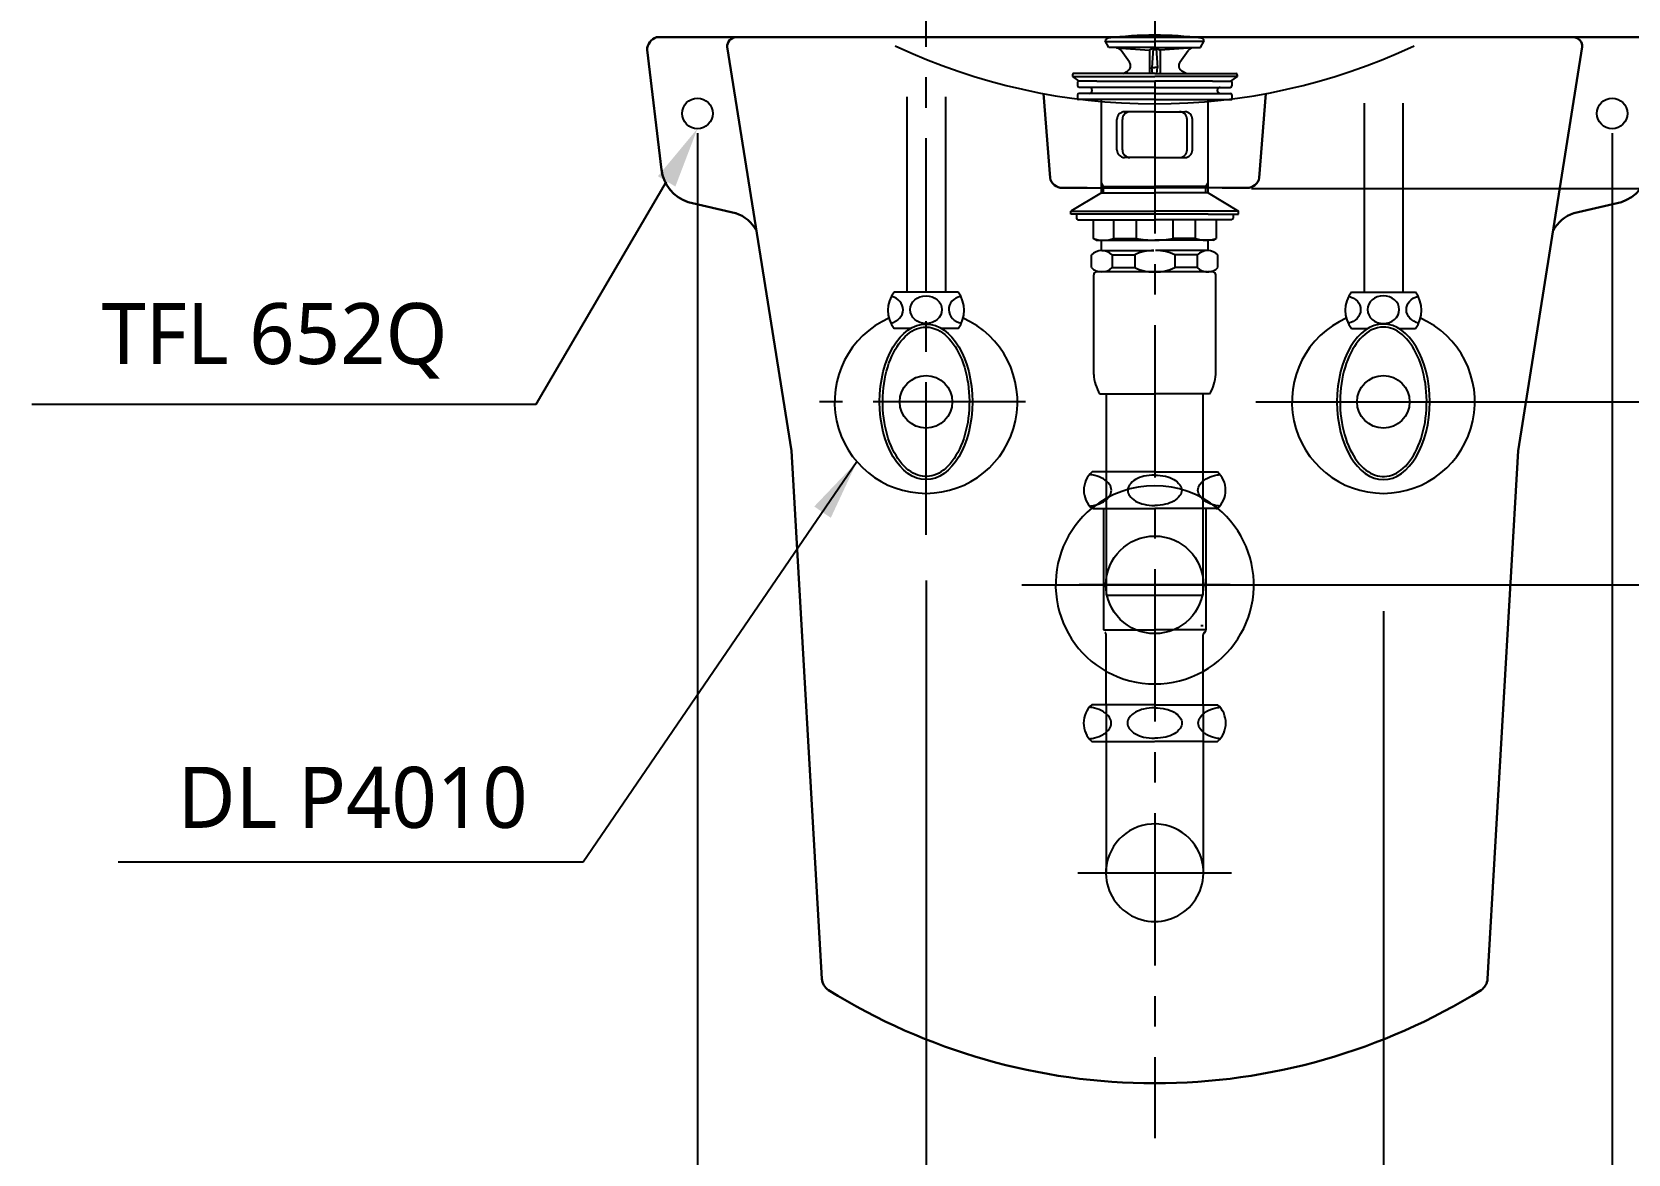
# Model space of a CAD drawing. Extents: x 4190 to 7290, y -51 to 2049.
# Drawn here: x 5021 to 5545, y 322 to 690 of the extents above; entities that cross this region are included whole.
import ezdxf

# ---------------------------------------------------------------- set-up
doc = ezdxf.new("R2010")
doc.units = 0
doc.header["$LTSCALE"] = 20
doc.header["$MEASUREMENT"] = 0
doc.linetypes.add('CENTER', pattern=[2, 1.25, -0.25, 0.25, -0.25])
doc.layers.get('0').update_dxf_attribs({"linetype": 'CONTINUOUS'})
doc.layers.get('DEFPOINTS').update_dxf_attribs({"linetype": 'CONTINUOUS'})
for name, color, linetype in [('1', 7, 'CONTINUOUS'), ('3', 3, 'CONTINUOUS'), ('4', 4, 'CONTINUOUS'), ('6', 6, 'CONTINUOUS'), ('7', 7, 'CONTINUOUS'), ('CENTER', 2, 'CENTER')]:
    doc.layers.add(name, color=color, linetype=linetype)
doc.layers.add('c', color=4, linetype='CONTINUOUS', lineweight=30)
doc.styles.get("Standard").update_dxf_attribs({"font": ''})
doc.styles.get('Standard').set_extended_font_data('NanumGothic')
doc.dimstyles.get("Standard").update_dxf_attribs({"dimtxt": 20, "dimasz": 20, "dimexe": 2.5, "dimexo": 1.5, "dimgap": 10, "dimtad": 1, "dimdec": 0, "dimzin": 0, "dimdsep": 46, "dimtxsty": 'Standard', "dimcen": 0, "dimclrd": 3, "dimclre": 3, "dimclrt": 2, "dimadec": 0, "dimazin": 0, "dimtfac": 1, "dimtdec": 0, "dimtmove": 0, "dimatfit": 3, "dimfxl": 0, "dimtolj": 1, "dimtzin": 0, "dimarcsym": 0})

# ---------------------------------------------------------------- blocks, each defined once
blk = doc.blocks.new('*D44')
at = {"color": 3, "lineweight": -2}
for p, q in [((5740.03, 818.63), (5799, 818.63)), ((5796.5, 798.63), (5796.5, 683.63)), ((5796.5, 528.63), (5796.5, 643.63)), ((5345.96, 508.63), (5799, 508.63))]:
    blk.add_line(p, q, dxfattribs=at)
at = {"color": 3}
for points in [[(5793.17, 798.63), (5799.84, 798.63), (5796.5, 818.63)], [(5793.17, 528.63), (5799.84, 528.63), (5796.5, 508.63)]]:
    blk.add_solid(points, dxfattribs=at)
at = {"layer": 'DEFPOINTS', "color": 0}
for p in [(5738.53, 818.63), (5796.5, 818.63), (5344.46, 508.63)]:
    blk.add_point(p, dxfattribs=at)
at = {"color": 2, "insert": (5796.5, 663.63), "char_height": 20, "attachment_point": 5}
blk.add_mtext('\\A1;310', dxfattribs=at)
blk = doc.blocks.new('*D45')
at = {"color": 3, "lineweight": -2}
for p, q in [((5685.94, 818.63), (5738.53, 818.63)), ((5736.03, 798.63), (5736.03, 713.63)), ((5736.03, 588.63), (5736.03, 673.63)), ((5422.73, 568.63), (5738.53, 568.63))]:
    blk.add_line(p, q, dxfattribs=at)
at = {"color": 3}
for points in [[(5732.7, 798.63), (5739.36, 798.63), (5736.03, 818.63)], [(5732.7, 588.63), (5739.36, 588.63), (5736.03, 568.63)]]:
    blk.add_solid(points, dxfattribs=at)
at = {"layer": 'DEFPOINTS', "color": 0}
for p in [(5684.44, 818.63), (5421.23, 568.63), (5736.03, 568.63)]:
    blk.add_point(p, dxfattribs=at)
at = {"color": 2, "insert": (5736.03, 693.63), "char_height": 20, "attachment_point": 5}
blk.add_mtext('\\A1;250', dxfattribs=at)
blk = doc.blocks.new('*D46')
at = {"layer": '1', "color": 3, "lineweight": -2}
for p, q in [((5314.52, 510.03), (5314.52, 205.6)), ((5464.52, 500.03), (5464.52, 205.6)), ((5334.52, 225.6), (5444.52, 225.6))]:
    blk.add_line(p, q, dxfattribs=at)
at = {"layer": '1', "color": 3}
for points in [[(5334.52, 228.93), (5334.52, 222.26), (5314.52, 225.6)], [(5444.52, 228.93), (5444.52, 222.26), (5464.52, 225.6)]]:
    blk.add_solid(points, dxfattribs=at)
at = {"layer": 'DEFPOINTS', "color": 0}
for p in [(5314.52, 510.03), (5464.52, 500.03), (5464.52, 225.6)]:
    blk.add_point(p, dxfattribs=at)
at = {"layer": '1', "color": 2, "insert": (5389.52, 245.6), "char_height": 20, "attachment_point": 5}
blk.add_mtext('\\A1;150', dxfattribs=at)
blk = doc.blocks.new('*D47')
at = {"color": 3, "lineweight": -2}
for p, q in [((5239.54, 656.67), (5239.54, 166.7)), ((5539.54, 656.67), (5539.54, 166.7)), ((5259.54, 169.2), (5519.54, 169.2))]:
    blk.add_line(p, q, dxfattribs=at)
at = {"color": 3}
for points in [[(5259.54, 172.53), (5259.54, 165.86), (5239.54, 169.2)], [(5519.54, 172.53), (5519.54, 165.86), (5539.54, 169.2)]]:
    blk.add_solid(points, dxfattribs=at)
at = {"layer": 'DEFPOINTS', "color": 0}
for p in [(5239.54, 658.17), (5539.54, 658.17), (5539.54, 169.2)]:
    blk.add_point(p, dxfattribs=at)
at = {"color": 2, "insert": (5389.54, 189.2), "char_height": 20, "attachment_point": 5}
blk.add_mtext('\\A1;300', dxfattribs=at)
blk = doc.blocks.new('*D41')
at = {"color": 3, "lineweight": -2}
for p, q in [((5633.39, 818.63), (5689.15, 818.63)), ((5686.65, 798.63), (5686.65, 748.6)), ((5686.65, 658.57), (5686.65, 708.6)), ((5421.24, 638.57), (5689.15, 638.57))]:
    blk.add_line(p, q, dxfattribs=at)
at = {"color": 3}
for points in [[(5683.32, 798.63), (5689.98, 798.63), (5686.65, 818.63)], [(5683.32, 658.57), (5689.98, 658.57), (5686.65, 638.57)]]:
    blk.add_solid(points, dxfattribs=at)
at = {"layer": 'DEFPOINTS', "color": 0}
for p in [(5631.89, 818.63), (5686.65, 818.63), (5419.74, 638.57)]:
    blk.add_point(p, dxfattribs=at)
at = {"color": 2, "insert": (5686.65, 728.6), "char_height": 20, "attachment_point": 5}
blk.add_mtext('\\A1;180', dxfattribs=at)
blk = doc.blocks.new('*D42')
at = {"color": 3, "lineweight": -2}
for p, q in [((5422.73, 568.63), (5738.53, 568.63)), ((5736.03, 548.63), (5736.03, 333.63)), ((5736.03, 78.63), (5736.03, 293.63)), ((5646.51, 58.63), (5738.53, 58.63))]:
    blk.add_line(p, q, dxfattribs=at)
at = {"color": 3}
for points in [[(5732.7, 548.63), (5739.36, 548.63), (5736.03, 568.63)], [(5732.7, 78.63), (5739.36, 78.63), (5736.03, 58.63)]]:
    blk.add_solid(points, dxfattribs=at)
at = {"layer": 'DEFPOINTS', "color": 0}
for p in [(5421.23, 568.63), (5645.01, 58.63), (5736.03, 58.63)]:
    blk.add_point(p, dxfattribs=at)
at = {"color": 2, "insert": (5736.03, 313.63), "char_height": 20, "attachment_point": 5}
blk.add_mtext('\\A1;510', dxfattribs=at)
blk = doc.blocks.new('A$C5AAF52AF')
at = {"color": 7}
for centre in [(16.5, 317.93), (316.5, 317.93)]:
    blk.add_circle(centre, 5, dxfattribs=at)
at = {"layer": 'c', "color": 7}
for p, q in [((29.16, 342.89), (3.11, 342.89)), ((29.16, 342.89), (166.5, 342.89)), ((303.83, 342.89), (166.5, 342.89)), ((303.83, 342.89), (329.88, 342.89)), ((0, 338.74), (4.75, 299.46)), ((47.31, 207.33), (26.27, 339.72)), ((285.68, 207.33), (306.72, 339.72)), ((332.99, 338.74), (328.24, 299.46)), ((13.45, 288.89), (29.03, 285.25)), ((319.55, 288.89), (303.96, 285.25)), ((47.31, 207.33), (57.34, 34.27)), ((285.68, 207.33), (275.65, 34.27))]:
    blk.add_line(p, q, dxfattribs=at)
for centre, radius, start, end in [((4.37, 338.71), 4.37, 106.6795, 179.5638), ((29.21, 339.95), 2.94, 90.8888, 184.5014), ((303.78, 339.95), 2.94, 355.4986, 89.1112), ((328.62, 338.71), 4.37, 0.4362, 73.3205), ((17.42, 301.02), 12.77, 186.7578, 251.8524), ((315.57, 301.02), 12.77, 288.1476, 353.2422), ((25.26, 273.82), 12.04, 28.5766, 71.7071), ((307.74, 273.82), 12.04, 108.2929, 151.4234), ((62.18, 34.55), 4.84, 183.3192, 236.1509), ((270.81, 34.55), 4.84, 303.8491, 356.6808), ((166.5, 202.82), 202.82, 238.1541, 270), ((166.5, 202.82), 202.82, 270, 301.8459)]:
    blk.add_arc(centre, radius, start, end, dxfattribs=at)

msp = doc.modelspace()

# ---------------------------------------------------------------- linework, layer by layer
at = {"color": 7}
for p, q in [((5367.31463, 638.74577), (5389.50594, 638.74577)), ((5411.69725, 638.74577), (5389.50594, 638.74577)), ((5419.58748, 638.74853), (5419.58728, 638.74577))]:
    msp.add_line(p, q, dxfattribs=at)
msp.add_arc((5389.50594, 866.32978), 200, 244.8300433, 295.1699567)
at = {"layer": '1', "color": 3}
for p, q in [((5186.66648, 567.85511), (5229.43845, 640.90941)), ((5021.27007, 567.85511), (5186.66648, 567.85511))]:
    msp.add_line(p, q, dxfattribs=at)
msp.add_solid([(5226.56188, 642.59359), (5232.31502, 639.22523), (5239.54352, 658.16883)], dxfattribs=at)
at = {"layer": '3'}
for p, q in [((5374.52005, 684.82933), (5373.28873, 686.96204)), ((5373.40527, 686.76018), (5389.52005, 686.76018)), ((5405.63483, 686.76018), (5389.52005, 686.76018)), ((5404.52005, 684.82933), (5405.75137, 686.96204)), ((5389.52005, 684.82933), (5374.52005, 684.82933)), ((5377.03533, 684.64503), (5387.77005, 683.94366)), ((5381.24539, 679.95003), (5378.52718, 683.803)), ((5389.52005, 684.82933), (5387.77005, 683.94366)), ((5387.77005, 683.94366), (5387.77005, 676.22933)), ((5389.00237, 684.56733), (5388.57005, 678.15945)), ((5389.52005, 684.82933), (5404.52005, 684.82933)), ((5389.52005, 684.82933), (5391.27005, 683.94366)), ((5390.03773, 684.56733), (5390.47005, 678.15945)), ((5402.00478, 684.64503), (5391.27005, 683.94366)), ((5391.27005, 683.94366), (5391.27005, 676.22933)), ((5397.79471, 679.95003), (5400.51292, 683.803)), ((5362.52005, 675.82933), (5362.52005, 675.22933)), ((5372.22005, 676.22933), (5362.92005, 676.22933)), ((5389.52005, 676.22933), (5372.22005, 676.22933)), ((5379.16363, 676.22933), (5380.61115, 677.06505)), ((5388.77315, 676.22933), (5388.57005, 678.18365)), ((5388.57005, 678.18365), (5389.52005, 678.18365)), ((5390.47005, 678.18365), (5389.52005, 678.18365)), ((5389.52005, 676.22933), (5406.82005, 676.22933)), ((5390.26695, 676.22933), (5390.47005, 678.18365)), ((5399.87648, 676.22933), (5398.42896, 677.06505)), ((5406.82005, 676.22933), (5416.12005, 676.22933)), ((5416.52005, 675.82933), (5416.52005, 675.22933)), ((5362.52005, 675.22933), (5389.52005, 675.22933)), ((5362.52005, 675.22933), (5364.66227, 673.72933)), ((5364.21822, 673.52933), (5364.21822, 672.22933)), ((5370.52005, 673.72933), (5364.41822, 673.72933)), ((5389.52005, 671.72933), (5364.71822, 671.72933)), ((5370.52005, 673.72933), (5389.52005, 673.72933)), ((5416.52005, 675.22933), (5389.52005, 675.22933)), ((5408.52005, 673.72933), (5389.52005, 673.72933)), ((5389.52005, 671.72933), (5414.32189, 671.72933)), ((5408.52005, 673.72933), (5414.62189, 673.72933)), ((5416.52005, 675.22933), (5414.37783, 673.72933)), ((5414.82189, 673.52933), (5414.82189, 672.22933)), ((5364.21822, 669.22933), (5364.21822, 667.92933)), ((5389.52005, 667.72933), (5364.41822, 667.72933)), ((5389.52005, 669.72933), (5364.71822, 669.72933)), ((5372.02005, 637.13492), (5372.02005, 667.72933)), ((5389.52005, 669.72933), (5414.32189, 669.72933)), ((5389.52005, 667.72933), (5414.62189, 667.72933)), ((5407.02005, 637.13492), (5407.02005, 667.72933)), ((5414.82189, 669.22933), (5414.82189, 667.92933)), ((5377.14568, 651.22933), (5377.14568, 661.22933)), ((5378.91345, 651.22933), (5378.91345, 661.22933)), ((5389.52005, 663.72933), (5379.64568, 663.72933)), ((5389.52005, 663.72933), (5399.39442, 663.72933)), ((5400.12665, 651.22933), (5400.12665, 661.22933)), ((5401.89442, 651.22933), (5401.89442, 661.22933)), ((5389.52005, 648.72933), (5379.64568, 648.72933)), ((5389.52005, 648.72933), (5399.39442, 648.72933)), ((5372.72005, 639.22933), (5372.02005, 640.44176)), ((5372.02005, 639.22933), (5389.52005, 639.22933)), ((5372.72005, 637.13492), (5372.72005, 639.22933)), ((5407.02005, 639.22933), (5389.52005, 639.22933)), ((5406.32005, 639.22933), (5407.02005, 640.44176)), ((5406.32005, 637.13492), (5406.32005, 639.22933)), ((5372.02005, 637.13492), (5362.02005, 631.13492)), ((5372.02005, 637.13492), (5389.52005, 637.13492)), ((5407.02005, 637.13492), (5389.52005, 637.13492)), ((5407.02005, 637.13492), (5417.02005, 631.13492)), ((5362.02005, 631.13492), (5389.52005, 631.13492)), ((5362.02005, 630.13492), (5362.02005, 631.13492)), ((5372.02005, 630.13492), (5362.02005, 630.13492)), ((5363.82792, 630.13492), (5363.82792, 628.83492)), ((5364.32792, 628.33492), (5369.32792, 628.33492)), ((5369.32792, 628.33492), (5389.52005, 628.33492)), ((5369.32792, 628.33492), (5369.32792, 622.21227)), ((5407.02005, 630.13492), (5372.02005, 630.13492)), ((5376.1027, 622.21227), (5376.1027, 628.33492)), ((5383.50337, 622.21227), (5383.50337, 628.33492)), ((5417.02005, 631.13492), (5389.52005, 631.13492)), ((5409.71218, 628.33492), (5389.52005, 628.33492)), ((5395.53674, 622.21227), (5395.53674, 628.33492)), ((5402.9374, 622.21227), (5402.9374, 628.33492)), ((5407.02005, 630.13492), (5417.02005, 630.13492)), ((5409.71218, 628.33492), (5409.71218, 622.21227)), ((5414.71218, 628.33492), (5409.71218, 628.33492)), ((5415.21218, 630.13492), (5415.21218, 628.83492)), ((5417.02005, 630.13492), (5417.02005, 631.13492)), ((5370.32792, 621.63492), (5369.32792, 622.21227)), ((5370.32792, 621.63492), (5371.72792, 621.63492)), ((5371.72792, 621.63492), (5389.52005, 621.63492)), ((5372.02005, 618.22368), (5372.02005, 621.63492)), ((5372.16375, 618.22933), (5389.27636, 618.22933)), ((5376.1027, 622.21227), (5383.50337, 622.21227)), ((5407.31218, 621.63492), (5389.52005, 621.63492)), ((5406.87636, 618.22933), (5389.76375, 618.22933)), ((5402.9374, 622.21227), (5395.53674, 622.21227)), ((5407.02005, 618.22368), (5407.02005, 621.63492)), ((5408.71218, 621.63492), (5407.31218, 621.63492)), ((5408.71218, 621.63492), (5409.71218, 622.21227)), ((5368.77636, 612.6727), (5368.77636, 616.78595)), ((5375.55114, 616.78595), (5382.9518, 616.78595)), ((5375.55114, 616.78595), (5375.55114, 612.6727)), ((5375.55114, 612.6727), (5382.9518, 612.6727)), ((5382.9518, 616.78595), (5382.9518, 612.6727)), ((5396.0883, 616.78595), (5396.0883, 612.6727)), ((5403.48896, 616.78595), (5396.0883, 616.78595)), ((5403.48896, 612.6727), (5396.0883, 612.6727)), ((5403.48896, 616.78595), (5403.48896, 612.6727)), ((5410.26375, 612.6727), (5410.26375, 616.78595)), ((5369.52005, 577.62698), (5369.52005, 610.22933)), ((5389.52005, 611.22933), (5370.52005, 611.22933)), ((5406.87636, 611.22933), (5389.52005, 611.22933)), ((5406.32005, 611.22933), (5406.87636, 611.22933)), ((5406.87636, 611.22933), (5407.27636, 611.22933)), ((5408.52005, 611.22933), (5407.02005, 611.22933)), ((5409.52005, 577.62698), (5409.52005, 610.22933)), ((5409.52005, 604.86509), (5409.52005, 610.22933)), ((5371.52005, 571.22933), (5389.52005, 571.22933)), ((5373.64505, 571.22933), (5373.64505, 505.22933)), ((5407.52005, 571.22933), (5389.52005, 571.22933)), ((5405.39505, 505.22933), (5405.39505, 571.22933)), ((5373.64505, 505.22933), (5405.39505, 505.22933)), ((5405.39505, 495.22933), (5404.69505, 495.22933))]:
    msp.add_line(p, q, dxfattribs=at)
for centre, radius, start, end in [((5374.37005, 686.76018), 1.1, 97.3204137, 169.426199), ((5389.52005, 568.82933), 120, 90, 97.3204137), ((5389.52005, 568.82933), 120, 82.6795863, 90), ((5404.67005, 686.76018), 1.1, 10.573801, 82.6795863), ((5376.89294, 682.65007), 2, 35.2023251, 86.2618095), ((5402.14716, 682.65007), 2, 93.7381905, 144.7976749), ((5362.92005, 675.82933), 0.4, 90, 180), ((5379.61115, 678.7971), 2, 300, 35.2023251), ((5399.42896, 678.7971), 2, 144.7976749, 240), ((5416.12005, 675.82933), 0.4, 0, 90), ((5364.41822, 673.52933), 0.2, 90, 180), ((5364.71822, 672.22933), 0.5, 180, 270), ((5368.02005, 670.72933), 1, 270, 90), ((5411.02005, 670.72933), 1, 90, 270), ((5414.32189, 672.22933), 0.5, 270, 0), ((5414.62189, 673.52933), 0.2, 0, 90), ((5364.71822, 669.22933), 0.5, 90, 180), ((5364.41822, 667.92933), 0.2, 180, 270), ((5414.32189, 669.22933), 0.5, 0, 90), ((5414.62189, 667.92933), 0.2, 270, 0), ((5379.64568, 661.22933), 2.5, 90, 180), ((5381.41345, 661.22933), 2.5, 90, 180), ((5397.62665, 661.22933), 2.5, 0, 90), ((5399.39442, 661.22933), 2.5, 0, 90), ((5379.64568, 651.22933), 2.5, 180, 270), ((5381.41345, 651.22933), 2.5, 180, 270), ((5397.62665, 651.22933), 2.5, 270, 0), ((5399.39442, 651.22933), 2.5, 270, 0), ((5364.32792, 628.83492), 0.5, 180, 270), ((5414.71218, 628.83492), 0.5, 270, 0), ((5372.16375, 613.52153), 4.70435, 43.9409373, 136.0590627), ((5372.71531, 631.81413), 10.18185, 250.567925, 289.432075), ((5389.05416, 604.62485), 13.60629, 89.0642953, 116.6471866), ((5389.32791, 651.08725), 29.45658, 258.5955662, 270.3737354), ((5389.71219, 651.08725), 29.45658, 269.6262646, 281.4044338), ((5389.98594, 604.62485), 13.60629, 63.3528134, 90.9357047), ((5406.32479, 631.81413), 10.18185, 250.567925, 289.432075), ((5406.87636, 613.52153), 4.70435, 43.9409373, 136.0590627), ((5372.16375, 615.93713), 4.70435, 223.9409373, 316.0590627), ((5389.05416, 624.83381), 13.60629, 243.3528134, 270.9357047), ((5389.98594, 624.83381), 13.60629, 269.0642953, 296.6471866), ((5406.87636, 615.93713), 4.70435, 223.9409373, 316.0590627), ((5370.52005, 610.22933), 1, 90, 180), ((5408.52005, 610.22933), 1, 0, 90), ((5382.50846, 578.17591), 13, 182.4200434, 212.3000082), ((5396.53165, 578.17591), 13, 327.6999918, 357.5799566)]:
    msp.add_arc(centre, radius, start, end, dxfattribs=at)
at = {"layer": '4'}
for p, q in [((5373.26996, 545.63492), (5368.97846, 545.63492)), ((5389.51996, 545.63492), (5373.26996, 545.63492)), ((5389.51996, 545.63492), (5405.76996, 545.63492)), ((5405.76996, 545.63492), (5410.06146, 545.63492)), ((5369.36996, 533.63492), (5368.97846, 533.63492)), ((5369.36996, 533.63492), (5389.51996, 533.63492)), ((5372.71996, 533.63492), (5372.71996, 493.8548)), ((5409.66996, 533.63492), (5389.51996, 533.63492)), ((5406.31996, 533.63492), (5406.31996, 493.8548)), ((5409.66996, 533.63492), (5410.06146, 533.63492)), ((5414.295, 508.59615), (5364.74492, 508.59615)), ((5372.71996, 493.8548), (5389.51996, 493.8548)), ((5373.64496, 469.03072), (5373.64496, 492.20992)), ((5406.31996, 493.8548), (5389.51996, 493.8548)), ((5405.39496, 469.03072), (5405.39496, 492.20992)), ((5373.64496, 469.33492), (5368.90051, 469.33492)), ((5389.44201, 469.33492), (5373.64496, 469.33492)), ((5373.64496, 469.03072), (5373.64496, 414.13492)), ((5389.44201, 469.33492), (5389.51996, 469.33492)), ((5389.59791, 469.33492), (5389.51996, 469.33492)), ((5389.59791, 469.33492), (5405.39496, 469.33492)), ((5405.39496, 469.33492), (5410.13941, 469.33492)), ((5405.39496, 469.03072), (5405.39496, 414.13492)), ((5368.90051, 457.33492), (5373.64496, 457.33492)), ((5373.64496, 457.33492), (5389.44201, 457.33492)), ((5405.39496, 457.33492), (5389.59791, 457.33492)), ((5405.39496, 457.33492), (5410.13941, 457.33492)), ((5414.69343, 414.13492), (5364.34649, 414.13492))]:
    msp.add_line(p, q, dxfattribs=at)
for points in [[(5375.32513, 539.63492, 0.15521739), (5374.73464, 541.49124, 0.106747244), (5372.67293, 543.38192, 0.07304301), (5369.90307, 544.49994, 0.028511088), (5368.17431, 544.81595, 0.05952259)], [(5389.51996, 544.63492, 0.057537424), (5385.96241, 544.22417, 0.071219107), (5383.26246, 543.17045, 0.106373365), (5381.23966, 541.37385, 0.159482965)], [(5389.51996, 544.63492, -0.057537424), (5393.0775, 544.22417, -0.071219107), (5395.77745, 543.17045, -0.106373365), (5397.80026, 541.37385, -0.159482965)], [(5403.71479, 539.63492, -0.15521739), (5404.30528, 541.49124, -0.106747244), (5406.36699, 543.38192, -0.07304301), (5409.13685, 544.49994, -0.028511088), (5410.8656, 544.81595, -0.05952259)], [(5368.17431, 534.45389, 0.028511088), (5369.90307, 534.7699, 0.07304301), (5372.67293, 535.88792, 0.106747244), (5374.73464, 537.77859, 0.15521739), (5375.32513, 539.63492, 0.15521739)], [(5381.23966, 541.37385, 0.327290453), (5381.23966, 537.89598, 0.106373385), (5383.26246, 536.09938, 0.071219107), (5385.96241, 535.04566, 0.057537424), (5389.51996, 534.63492, 0.057537424)], [(5397.80026, 541.37385, -0.327290453), (5397.80026, 537.89598, -0.106373385), (5395.77745, 536.09938, -0.071219107), (5393.0775, 535.04566, -0.057537424), (5389.51996, 534.63492, -0.057537424)], [(5410.8656, 534.45389, -0.028511088), (5409.13685, 534.7699, -0.07304301), (5406.36699, 535.88792, -0.106747244), (5404.30528, 537.77859, -0.15521739), (5403.71479, 539.63492, -0.15521739)], [(5373.64496, 466.32038, 0.049056062), (5372.59498, 467.08192, 0.07304301), (5369.82512, 468.19994, 0.028511088), (5368.09636, 468.51595)], [(5375.24718, 463.33492, 0.15521739), (5374.65669, 465.19124, 0.054411203), (5373.70354, 466.2678, 0.054411203)], [(5389.51996, 468.33472, 0.058789896), (5385.88447, 467.92417, 0.071219107), (5383.18451, 466.87045, 0.106373365), (5381.16171, 465.07385, 0.159482965)], [(5389.51996, 468.33472, -0.058789896), (5393.15545, 467.92417, -0.071219107), (5395.8554, 466.87045, -0.106373365), (5397.8782, 465.07385, -0.159482965)], [(5403.79274, 463.33492, -0.15521739), (5404.38323, 465.19124, -0.054949864), (5405.34692, 466.27736, -0.054949864)], [(5405.39496, 466.32038, -0.049056062), (5406.44493, 467.08192, -0.07304301), (5409.2148, 468.19994, -0.028511088), (5410.94355, 468.51595)], [(5373.70531, 460.40364, 0.054320903), (5374.65669, 461.47859, 0.15521739), (5375.24718, 463.33492)], [(5381.16171, 465.07385, 0.327290453), (5381.16171, 461.59598, 0.106373385), (5383.18451, 459.79938, 0.071219107), (5385.88447, 458.74566, 0.057537424), (5389.44201, 458.33492, 0.057537424)], [(5397.87821, 465.07385, -0.327290453), (5397.87821, 461.59598, -0.106373385), (5395.8554, 459.79938, -0.071219107), (5393.15545, 458.74566, -0.057537424), (5389.59791, 458.33492, -0.057537424)], [(5405.33888, 460.39977, -0.054539036), (5404.38323, 461.47859, -0.15521739), (5403.79274, 463.33492)], [(5368.09636, 458.15389, 0.028511088), (5369.82512, 458.4699, 0.07304301), (5372.59498, 459.58792, 0.049056062), (5373.64496, 460.34945, 0.049056062)], [(5410.94355, 458.15389, -0.028511088), (5409.2148, 458.4699, -0.07304301), (5406.44493, 459.58792, -0.049056062), (5405.39496, 460.34945, -0.049056062)]]:
    msp.add_lwpolyline(points, format="xyb", dxfattribs=at)
msp.add_circle((5389.51996, 508.63492), 16, dxfattribs=at)
for centre, radius, start, end in [((5374.26996, 539.63492), 8, 131.4096221, 228.5903779), ((5404.76996, 539.63492), 8, 311.4096221, 48.5903779), ((5389.51996, 508.63492), 32.5, 50.5529208, 129.4470792), ((5389.51996, 508.63492), 32.5, 129.4470792, 240.760487), ((5389.51996, 508.63492), 32.5, 299.239513, 50.5529208), ((5372.71996, 492.20992), 0.925, 0, 58.7025878), ((5406.31996, 492.20992), 0.925, 121.2974122, 180), ((5405.31996, 493.8548), 1, 301.2974122, 0), ((5389.51996, 508.63492), 32.5, 240.760487, 299.239513), ((5374.19201, 463.33492), 8, 131.4096221, 228.5903779), ((5404.84791, 463.33492), 8, 311.4096221, 48.5903779), ((5389.51996, 414.25992), 16, 7.1666434, 180), ((5389.51996, 414.25992), 16, 172.8333566, 7.1666434)]:
    msp.add_arc(centre, radius, start, end, dxfattribs=at)
at = {"layer": '6'}
for p, q in [((5308.17005, 668.63492), (5308.17005, 604.63492)), ((5320.87005, 668.63492), (5320.87005, 604.63492)), ((5458.17005, 666.5198), (5458.17005, 604.63492)), ((5470.87005, 666.53876), (5470.87005, 604.63492)), ((5320.87005, 604.63492), (5304.02005, 604.63492)), ((5325.02005, 604.63492), (5320.87005, 604.63492)), ((5454.02005, 604.63492), (5458.17005, 604.63492)), ((5458.17005, 604.63492), (5475.02005, 604.63492)), ((5309.37986, 592.63492), (5304.02005, 592.63492)), ((5325.02005, 592.63492), (5319.66025, 592.63492)), ((5454.02005, 592.63492), (5459.37986, 592.63492)), ((5469.66025, 592.63492), (5475.02005, 592.63492))]:
    msp.add_line(p, q, dxfattribs=at)
for centre in [(5314.52005, 568.63492), (5464.52005, 568.63492)]:
    msp.add_circle(centre, 8.61509, dxfattribs=at)
for centre, radius, start, end in [((5312.02005, 598.63492), 10, 143.1301024, 216.8698976), ((5317.02005, 598.63492), 10, 323.1301024, 36.8698976), ((5462.02005, 598.63492), 10, 143.1301024, 216.8698976), ((5467.02005, 598.63492), 10, 323.1301024, 36.8698976), ((5314.52005, 568.63492), 30, 113.9172512, 66.0827488), ((5464.52005, 568.63492), 30, 113.9172512, 66.0827488)]:
    msp.add_arc(centre, radius, start, end, dxfattribs=at)
for centre, major_axis, start_param, end_param in [((5301.74679, 598.8625), (-5.22946, 0), 1.800504354, 4.443057795), ((5327.20273, 598.8625), (5.22946, 0), 1.82411945, 4.498970222)]:
    msp.add_ellipse(centre, major_axis=major_axis, ratio=0.866391406, start_param=start_param, end_param=end_param, dxfattribs=at)
for centre, major_axis, ratio in [((5314.52005, 598.8625), (5.22946, 0), 0.866391406), ((5314.52005, 568.63492), (0, 25.5), 0.596528766)]:
    msp.add_ellipse(centre, major_axis=major_axis, ratio=ratio, dxfattribs=at)
at = {"layer": '6', "extrusion": (0, 0, -1)}
for centre, major_axis, start_param, end_param in [((5451.83738, 598.8625), (-5.22946, 0), 1.82411945, 4.498970222), ((5477.29332, 598.8625), (5.22946, 0), 1.800504354, 4.443057795)]:
    msp.add_ellipse(centre, major_axis=major_axis, ratio=0.866391406, start_param=start_param, end_param=end_param, dxfattribs=at)
for centre, major_axis, ratio in [((5464.52005, 598.8625), (-5.22946, 0), 0.866391406), ((5464.52005, 568.63492), (0, 25.5), 0.596528766)]:
    msp.add_ellipse(centre, major_axis=major_axis, ratio=ratio, dxfattribs=at)
at = {"layer": '6'}
for points in [[(5314.52005, 593.13492), (5312.43966, 593.13492), (5310.33991, 592.32581), (5306.44368, 589.08076), (5304.67146, 586.64063), (5301.94561, 580.61192), (5300.99394, 577.03251), (5300.14354, 569.51737), (5300.24487, 565.58764), (5301.47676, 558.23022), (5302.60725, 554.80868), (5305.61968, 549.21947), (5307.49755, 547.06224), (5311.50269, 544.4199), (5313.60821, 543.91832), (5317.76371, 544.52012), (5319.84546, 545.64297), (5323.59667, 549.47497), (5325.2454, 552.17908), (5327.65979, 558.60045), (5328.42456, 562.3097), (5328.88623, 569.92413), (5328.58309, 573.8234), (5326.98025, 580.96581), (5325.68069, 584.20253), (5322.4098, 589.30931), (5320.44607, 591.16807), (5317.12836, 592.82024), (5315.82285, 593.13492), (5314.52005, 593.13492)], [(5464.52005, 593.13492), (5466.60044, 593.13492), (5468.70019, 592.32581), (5472.59642, 589.08076), (5474.36864, 586.64063), (5477.09449, 580.61192), (5478.04616, 577.03251), (5478.89656, 569.51737), (5478.79524, 565.58764), (5477.56334, 558.23022), (5476.43285, 554.80868), (5473.42043, 549.21947), (5471.54255, 547.06224), (5467.53741, 544.4199), (5465.43189, 543.91832), (5461.27639, 544.52012), (5459.19464, 545.64297), (5455.44343, 549.47497), (5453.7947, 552.17908), (5451.38032, 558.60045), (5450.61554, 562.3097), (5450.15387, 569.92413), (5450.45701, 573.8234), (5452.05985, 580.96581), (5453.35941, 584.20253), (5456.6303, 589.30931), (5458.59403, 591.16807), (5461.91174, 592.82024), (5463.21726, 593.13492), (5464.52005, 593.13492)]]:
    msp.add_open_spline(points, degree=3, knots=[0, 0, 0, 0, 0.461109739, 0.461109739, 0.922219478, 0.922219478, 1.383329216, 1.383329216, 1.844438955, 1.844438955, 2.305548694, 2.305548694, 2.766658433, 2.766658433, 3.227768172, 3.227768172, 3.688877911, 3.688877911, 4.149987649, 4.149987649, 4.611097388, 4.611097388, 5.072207127, 5.072207127, 5.533316866, 5.533316866, 5.994426605, 5.994426605, 6.283185307, 6.283185307, 6.283185307, 6.283185307], dxfattribs=at)
at = {"layer": '7', "extrusion": (0, 1, 0)}
for p, q in [((5389.52005, 666.47493, -14.18423), (5389.52005, 666.47493, 445.81577)), ((5389.52005, 666.47493, 445.81577), (5389.52005, 666.47493, -14.18423)), ((5389.52005, 666.47493, -14.18423), (5389.52005, 666.47493, 445.81577)), ((5389.52005, 666.47493, 445.81577), (5389.52005, 666.47493, -14.18423)), ((5389.52005, 666.47491, -14.18423), (5389.52005, 666.47493, -14.18423)), ((5389.52005, 666.47493, -14.18423), (5389.52005, 666.47491, -14.18423)), ((5389.52005, 666.47491, -14.18423), (5389.52005, 666.47493, -14.18423)), ((5389.52005, 666.47493, -14.18423), (5389.52005, 666.47491, -14.18423)), ((5389.52005, 666.47493, 445.81577), (5389.52005, 666.47485, 445.81577)), ((5389.52005, 666.47485, 445.81577), (5389.52005, 666.47493, 445.81577)), ((5389.52005, 666.47493, 445.81577), (5389.52005, 666.47485, 445.81577)), ((5389.52005, 666.47485, 445.81577), (5389.52005, 666.47493, 445.81577)), ((5389.52005, 666.47491, 20), (5389.52005, 666.47491, 0)), ((5389.52005, 666.47491, 20), (5389.52005, 666.47491, 0)), ((5389.52005, 666.47491, 20), (5389.52005, 666.47491, 0)), ((5389.52005, 666.47491, 20), (5389.52005, 666.47491, 0)), ((5389.52005, 666.47491, 0), (5389.52005, 666.47491, -14.18423)), ((5389.52005, 666.47491, 0), (5389.52005, 666.47491, -14.18423)), ((5389.52005, 666.47491, 0), (5389.52005, 666.47491, -14.18423)), ((5389.52005, 666.47491, 0), (5389.52005, 666.47491, -14.18423)), ((5389.52005, 666.47485, 410.50779), (5389.52005, 666.47485, 445.81577)), ((5389.52005, 666.47485, 410.50779), (5389.52005, 666.47485, 445.81577))]:
    msp.add_line(p, q, dxfattribs=at)
at = {"layer": '7'}
for points, degree in [([(5389.52005, 666.47493, 0.00174), (5389.52005, 666.47493)], 1), ([(5389.52005, 666.47493, 0.00174), (5389.52005, 666.47493)], 1), ([(5389.52005, 666.47493, 0.00174), (5389.52005, 666.47493)], 1), ([(5389.52005, 666.47493, 0.00174), (5389.52005, 666.47493)], 1), ([(5389.52005, 666.47491, -14.18423), (5389.52005, 666.47491, -9.45618), (5389.52005, 666.47491, -4.7281), (5389.52005, 666.47491, 0)], 3), ([(5389.52005, 666.47491, -14.18423), (5389.52005, 666.47491, -9.45618), (5389.52005, 666.47491, -4.7281), (5389.52005, 666.47491, 0)], 3), ([(5389.52005, 666.47491, -14.18423), (5389.52005, 666.47491, -9.45618), (5389.52005, 666.47491, -4.7281), (5389.52005, 666.47491, 0)], 3), ([(5389.52005, 666.47491, -14.18423), (5389.52005, 666.47491, -9.45618), (5389.52005, 666.47491, -4.7281), (5389.52005, 666.47491, 0)], 3)]:
    msp.add_open_spline(points, degree=degree, dxfattribs=at)
for points, knots in [([(5389.52005, 666.47491, 381.33422), (5389.52005, 666.47491, 320.01361), (5389.52005, 666.47491, 258.68925), (5389.52005, 666.47491, 138.24222), (5389.52005, 666.47491, 79.11951), (5389.52005, 666.47491, 20)], [0, 0, 0, 0, 0.509143811, 0.509143811, 1, 1, 1, 1]), ([(5389.52005, 666.47491, 381.33422), (5389.52005, 666.47491, 320.01361), (5389.52005, 666.47491, 258.68925), (5389.52005, 666.47491, 138.24222), (5389.52005, 666.47491, 79.11951), (5389.52005, 666.47491, 20)], [0, 0, 0, 0, 0.509143811, 0.509143811, 1, 1, 1, 1]), ([(5389.52005, 666.47491, 381.33422), (5389.52005, 666.47491, 320.01361), (5389.52005, 666.47491, 258.68925), (5389.52005, 666.47491, 138.24222), (5389.52005, 666.47491, 79.11951), (5389.52005, 666.47491, 20)], [0, 0, 0, 0, 0.509143811, 0.509143811, 1, 1, 1, 1]), ([(5389.52005, 666.47491, 381.33422), (5389.52005, 666.47491, 320.01361), (5389.52005, 666.47491, 258.68925), (5389.52005, 666.47491, 138.24222), (5389.52005, 666.47491, 79.11951), (5389.52005, 666.47491, 20)], [0, 0, 0, 0, 0.509143811, 0.509143811, 1, 1, 1, 1]), ([(5389.52005, 666.47485, 410.50779), (5389.52005, 666.47486, 410.50773), (5389.52005, 666.47487, 410.6027), (5389.52005, 666.47489, 410.9845), (5389.52005, 666.4749, 411.24941), (5389.52005, 666.47491, 411.56248)], [0, 0, 0, 0, 0.535586593, 0.535586593, 1, 1, 1, 1]), ([(5389.52005, 666.47485, 410.50779), (5389.52005, 666.47486, 410.50773), (5389.52005, 666.47487, 410.6027), (5389.52005, 666.47489, 410.9845), (5389.52005, 666.4749, 411.24941), (5389.52005, 666.47491, 411.56248)], [0, 0, 0, 0, 0.535586593, 0.535586593, 1, 1, 1, 1]), ([(5389.52005, 666.47485, 410.50779), (5389.52005, 666.47486, 410.50773), (5389.52005, 666.47487, 410.6027), (5389.52005, 666.47489, 410.9845), (5389.52005, 666.4749, 411.24941), (5389.52005, 666.47491, 411.56248)], [0, 0, 0, 0, 0.535586593, 0.535586593, 1, 1, 1, 1]), ([(5389.52005, 666.47485, 410.50779), (5389.52005, 666.47486, 410.50773), (5389.52005, 666.47487, 410.6027), (5389.52005, 666.47489, 410.9845), (5389.52005, 666.4749, 411.24941), (5389.52005, 666.47491, 411.56248)], [0, 0, 0, 0, 0.535586593, 0.535586593, 1, 1, 1, 1]), ([(5389.52005, 666.47491, 381.33422), (5389.52005, 666.47491, 385.33847), (5389.52005, 666.47491, 389.32655), (5389.52005, 666.47491, 396.64109), (5389.52005, 666.47491, 400.03232), (5389.52005, 666.47491, 405.621), (5389.52005, 666.47491, 407.86239), (5389.52005, 666.47491, 410.85369), (5389.52005, 666.47491, 411.60554), (5389.52005, 666.47491, 411.56248)], [0, 0, 0, 0, 0.25, 0.25, 0.5, 0.5, 0.75, 0.75, 1, 1, 1, 1]), ([(5389.52005, 666.47491, 381.33422), (5389.52005, 666.47491, 385.33847), (5389.52005, 666.47491, 389.32655), (5389.52005, 666.47491, 396.64109), (5389.52005, 666.47491, 400.03232), (5389.52005, 666.47491, 405.621), (5389.52005, 666.47491, 407.86239), (5389.52005, 666.47491, 410.85369), (5389.52005, 666.47491, 411.60554), (5389.52005, 666.47491, 411.56248)], [0, 0, 0, 0, 0.25, 0.25, 0.5, 0.5, 0.75, 0.75, 1, 1, 1, 1]), ([(5389.52005, 666.47491, 381.33422), (5389.52005, 666.47491, 385.33847), (5389.52005, 666.47491, 389.32655), (5389.52005, 666.47491, 396.64109), (5389.52005, 666.47491, 400.03232), (5389.52005, 666.47491, 405.621), (5389.52005, 666.47491, 407.86239), (5389.52005, 666.47491, 410.85369), (5389.52005, 666.47491, 411.60554), (5389.52005, 666.47491, 411.56248)], [0, 0, 0, 0, 0.25, 0.25, 0.5, 0.5, 0.75, 0.75, 1, 1, 1, 1]), ([(5389.52005, 666.47491, 381.33422), (5389.52005, 666.47491, 385.33847), (5389.52005, 666.47491, 389.32655), (5389.52005, 666.47491, 396.64109), (5389.52005, 666.47491, 400.03232), (5389.52005, 666.47491, 405.621), (5389.52005, 666.47491, 407.86239), (5389.52005, 666.47491, 410.85369), (5389.52005, 666.47491, 411.60554), (5389.52005, 666.47491, 411.56248)], [0, 0, 0, 0, 0.25, 0.25, 0.5, 0.5, 0.75, 0.75, 1, 1, 1, 1])]:
    msp.add_open_spline(points, degree=3, knots=knots, dxfattribs=at)
at = {"layer": 'c', "color": 7}
for p, q in [((5353.01139, 669.6876), (5355.18621, 642.09862)), ((5426.00049, 669.6876), (5423.82566, 642.09862)), ((5359.27263, 638.74577), (5367.31463, 638.74577)), ((5419.73925, 638.74577), (5411.69725, 638.74577))]:
    msp.add_line(p, q, dxfattribs=at)
for centre, start, end in [((5359.27263, 642.91243), 191.263177, 270), ((5419.73925, 642.91243), 270, 348.736823)]:
    msp.add_arc(centre, 4.16667, start, end, dxfattribs=at)
at = {"layer": 'CENTER', "color": 1, "linetype": 'CENTER', "ltscale": 2}
msp.add_line((5389.49658, 833.81657), (5389.54352, 327.23462), dxfattribs=at)
at = {"layer": 'CENTER', "color": 2, "linetype": 'CENTER', "ltscale": 2}
for p, q in [((5314.52005, 525.03387), (5314.52005, 733.63492)), ((5347.14663, 568.63492), (5279.55092, 568.63492))]:
    msp.add_line(p, q, dxfattribs=at)

# ---------------------------------------------------------------- block references
msp.add_blockref('A$C5AAF52AF', (5223.04791, 345.24106))

# ---------------------------------------------------------------- texts
at = {"layer": '1', "color": 2, "char_height": 20, "attachment_point": 5}
for s, insert in [('TFL 652Q', (5100.84696, 588.62098)), ('DL P4010', (5126.47685, 438.82305))]:
    msp.add_mtext(s, dxfattribs=dict(at, insert=insert))

# ---------------------------------------------------------------- dimensions: what is measured, and where the dimension line sits
for base, p1, p2, picture, middle in [((5796.50462, 818.63492), (5344.46439, 508.63492), (5738.53161, 818.63492), '*D44', (5796.50462, 663.63492)), ((5686.65078, 818.63492), (5419.73925, 638.57055), (5631.88781, 818.63492), '*D41', (5686.65078, 728.60273)), ((5736.03161, 568.63492), (5684.43589, 818.63492), (5421.23451, 568.63492), '*D45', (5736.03161, 693.63492)), ((5736.03161, 58.63492), (5421.23451, 568.63492), (5645.00856, 58.63492), '*D42', (5736.03161, 313.63492))]:
    dim = msp.add_linear_dim(base=base, p1=p1, p2=p2, angle=90, dimstyle='Standard', override={"dimtih": 1, "dimtoh": 1, "dimfxl": 1.25})
    dim.commit()
    dim.dimension.update_dxf_attribs({"geometry": picture, "text_midpoint": middle})
dim = msp.add_linear_dim(base=(5539.54352, 169.1956), p1=(5239.54352, 658.16883), p2=(5539.54352, 658.16883), dimstyle='Standard')
dim.commit()
dim.dimension.update_dxf_attribs({"geometry": '*D47', "text_midpoint": (5389.54352, 189.1956)})
at = {"layer": '1'}
dim = msp.add_linear_dim(base=(5464.52005, 225.59735), p1=(5314.52005, 510.03387), p2=(5464.52005, 500.03387), dimstyle='Standard', override={"dimtxt": 20, "dimasz": 20, "dimexe": 20, "dimexo": 0, "dimgap": 10, "dimdec": 4, "dimlfac": 1, "dimzin": 8, "dimclrd": 3, "dimclre": 3, "dimtdec": 4}, dxfattribs=at)
dim.commit()
dim.dimension.update_dxf_attribs({"geometry": '*D46', "text_midpoint": (5389.52005, 245.59735)})

# ---------------------------------------------------------------- leaders
msp.add_leader([(5291.85983, 548.97495), (5202.09469, 417.69997), (5049.5565, 417.69997)], dimstyle='Standard', override={"dimgap": 10, "dimtad": 0, "dimfxl": 1.25})

doc.saveas('drawing.dxf')
